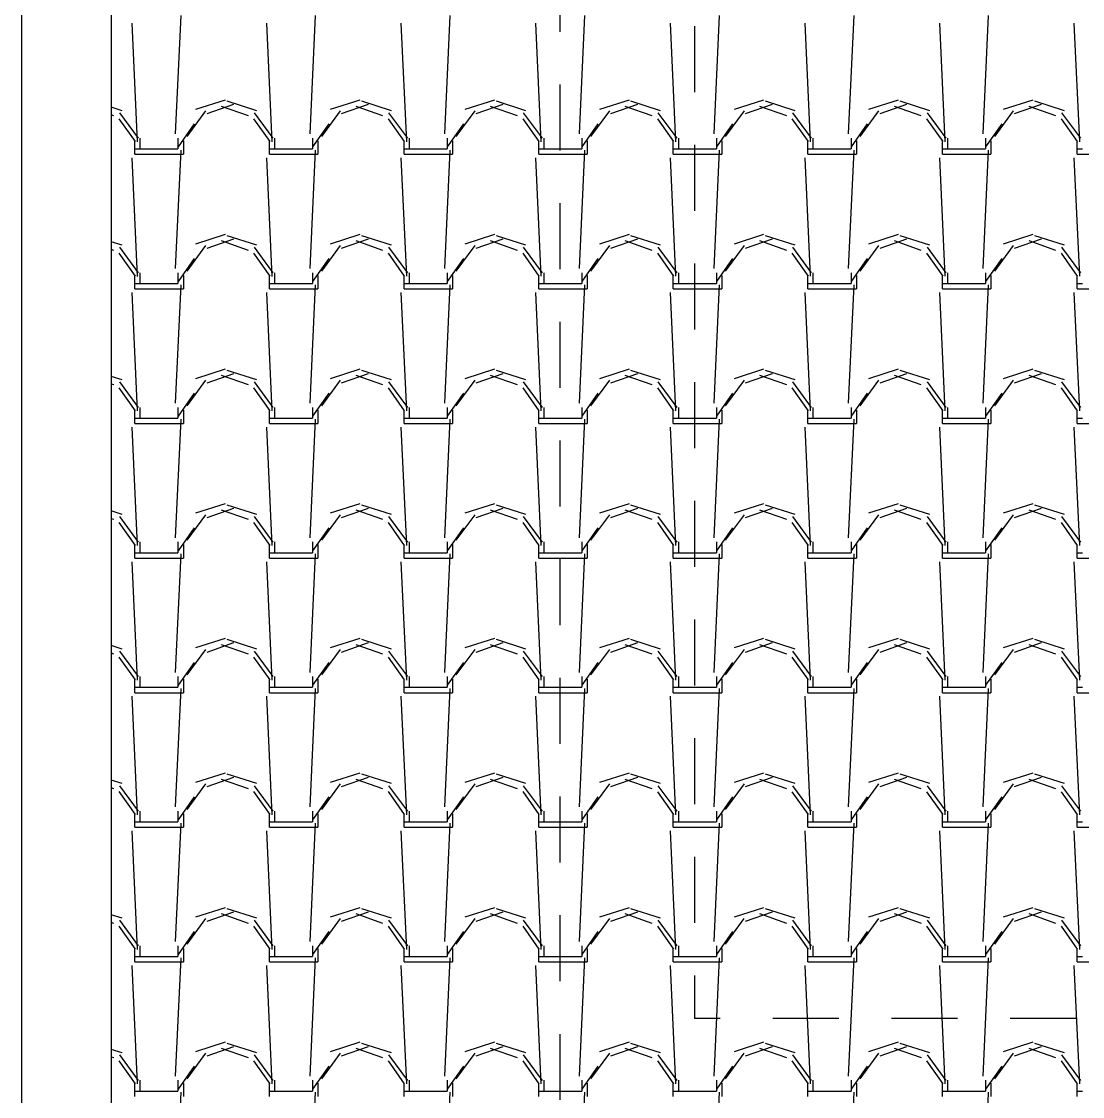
# Model space of a CAD drawing. Header units: millimetres. Extents: x 3923 to 4007, y 744 to 863.
# Drawn here: x 3930.972 to 3932.983, y 836.042 to 838.08 of the extents above; entities that cross this region are included whole.
import ezdxf

# ---------------------------------------------------------------- set-up
doc = ezdxf.new("R2010")
doc.units = ezdxf.units.MM
doc.linetypes.add('HIDDEN2', pattern=[0.1875, 0.125, -0.0625])
doc.layers.add('-HIDRO', color=8, linetype='Continuous')

msp = doc.modelspace()

# ---------------------------------------------------------------- linework, layer by layer
at = {"layer": '-HIDRO'}
for p, q in [((3930.9722, 855.7515), (3930.9722, 834.9143)), ((3931.1423, 854.5608), (3931.1423, 835.0844))]:
    msp.add_line(p, q, dxfattribs=at)
at = {"layer": '-HIDRO', "linetype": 'HIDDEN2'}
for p, q in [((3931.9928, 853.7103), (3931.9928, 835.9349)), ((3932.2479, 846.396), (3932.2479, 836.19)), ((3938.3715, 836.19), (3932.2479, 836.19))]:
    msp.add_line(p, q, dxfattribs=at)
at = {"layer": '-HIDRO', "linetype": 'Continuous'}
for p, q in [((3931.2644, 837.8665), (3931.2746, 838.091)), ((3931.5195, 837.8665), (3931.5297, 838.091)), ((3931.7747, 837.8665), (3931.7849, 838.091)), ((3932.0298, 837.8665), (3932.04, 838.091)), ((3932.285, 837.8665), (3932.2952, 838.091)), ((3932.5401, 837.8665), (3932.5503, 838.091)), ((3932.7953, 837.8665), (3932.8055, 838.091)), ((3931.1921, 837.8517), (3931.1819, 838.0762)), ((3931.4472, 837.8517), (3931.437, 838.0762)), ((3931.7024, 837.8517), (3931.6922, 838.0762)), ((3931.9575, 837.8517), (3931.9473, 838.0762)), ((3932.2127, 837.8517), (3932.2025, 838.0762)), ((3932.4678, 837.8517), (3932.4576, 838.0762)), ((3932.723, 837.8517), (3932.7128, 838.0762)), ((3932.9781, 837.8517), (3932.9679, 838.0762)), ((3931.1631, 837.9106), (3931.1423, 837.9172)), ((3931.3584, 837.9307), (3931.3023, 837.9129)), ((3931.3743, 837.9222), (3931.3233, 837.9044)), ((3931.4022, 837.9009), (3931.3512, 837.9188)), ((3931.4182, 837.9106), (3931.3621, 837.9285)), ((3931.6135, 837.9307), (3931.5574, 837.9129)), ((3931.6295, 837.9222), (3931.5784, 837.9044)), ((3931.6573, 837.9009), (3931.6063, 837.9188)), ((3931.6734, 837.9106), (3931.6172, 837.9285)), ((3931.8687, 837.9307), (3931.8126, 837.9129)), ((3931.8846, 837.9222), (3931.8336, 837.9044)), ((3931.9125, 837.9009), (3931.8615, 837.9188)), ((3931.9285, 837.9106), (3931.8724, 837.9285)), ((3932.1238, 837.9307), (3932.0677, 837.9129)), ((3932.1398, 837.9222), (3932.0887, 837.9044)), ((3932.1676, 837.9009), (3932.1166, 837.9188)), ((3932.1837, 837.9106), (3932.1275, 837.9285)), ((3932.379, 837.9307), (3932.3229, 837.9129)), ((3932.3949, 837.9222), (3932.3439, 837.9044)), ((3932.4228, 837.9009), (3932.3718, 837.9188)), ((3932.4388, 837.9106), (3932.3827, 837.9285)), ((3932.6341, 837.9307), (3932.578, 837.9129)), ((3932.6501, 837.9222), (3932.599, 837.9044)), ((3932.6779, 837.9009), (3932.6269, 837.9188)), ((3932.694, 837.9106), (3932.6378, 837.9285)), ((3932.8893, 837.9307), (3932.8332, 837.9129)), ((3932.9052, 837.9222), (3932.8542, 837.9044)), ((3932.9331, 837.9009), (3932.8821, 837.9188)), ((3932.9491, 837.9106), (3932.893, 837.9285)), ((3931.147, 837.9009), (3931.1423, 837.9026)), ((3931.1942, 837.8583), (3931.1585, 837.9067)), ((3931.3212, 837.9101), (3931.2854, 837.8617)), ((3931.4493, 837.8583), (3931.4136, 837.9067)), ((3931.5763, 837.9101), (3931.5406, 837.8617)), ((3931.7045, 837.8583), (3931.6688, 837.9067)), ((3931.8315, 837.9101), (3931.7957, 837.8617)), ((3931.9596, 837.8583), (3931.9239, 837.9067)), ((3932.0866, 837.9101), (3932.0509, 837.8617)), ((3932.2148, 837.8583), (3932.1791, 837.9067)), ((3932.3418, 837.9101), (3932.306, 837.8617)), ((3932.4699, 837.8583), (3932.4342, 837.9067)), ((3932.5969, 837.9101), (3932.5612, 837.8617)), ((3932.7251, 837.8583), (3932.6894, 837.9067)), ((3932.8521, 837.9101), (3932.8163, 837.8617)), ((3932.9802, 837.8583), (3932.9445, 837.9067)), ((3931.1882, 837.852), (3931.1576, 837.8954)), ((3931.2995, 837.8854), (3931.2689, 837.842)), ((3931.4433, 837.852), (3931.4127, 837.8954)), ((3931.5546, 837.8854), (3931.524, 837.842)), ((3931.6985, 837.852), (3931.6679, 837.8954)), ((3931.8098, 837.8854), (3931.7792, 837.842)), ((3931.9536, 837.852), (3931.923, 837.8954)), ((3932.0649, 837.8854), (3932.0343, 837.842)), ((3932.2088, 837.852), (3932.1782, 837.8954)), ((3932.3201, 837.8854), (3932.2895, 837.842)), ((3932.4639, 837.852), (3932.4333, 837.8954)), ((3932.5752, 837.8854), (3932.5446, 837.842)), ((3932.7191, 837.852), (3932.6885, 837.8954)), ((3932.8304, 837.8854), (3932.7998, 837.842)), ((3932.9742, 837.852), (3932.9436, 837.8954)), ((3931.1974, 837.8381), (3931.1974, 837.8585)), ((3931.2688, 837.8585), (3931.2688, 837.8381)), ((3931.4525, 837.8381), (3931.4525, 837.8585)), ((3931.524, 837.8585), (3931.524, 837.8381)), ((3931.7077, 837.8381), (3931.7077, 837.8585)), ((3931.7791, 837.8585), (3931.7791, 837.8381)), ((3931.9628, 837.8381), (3931.9628, 837.8585)), ((3932.0343, 837.8585), (3932.0343, 837.8381)), ((3932.218, 837.8381), (3932.218, 837.8585)), ((3932.2894, 837.8585), (3932.2894, 837.8381)), ((3932.4731, 837.8381), (3932.4731, 837.8585)), ((3932.5446, 837.8585), (3932.5446, 837.8381)), ((3932.7283, 837.8381), (3932.7283, 837.8585)), ((3932.7997, 837.8585), (3932.7997, 837.8381)), ((3931.1872, 837.8279), (3931.1872, 837.8534)), ((3931.1872, 837.8381), (3931.1974, 837.8381)), ((3931.1974, 837.8381), (3931.2688, 837.8381)), ((3931.2644, 837.6113), (3931.2746, 837.8359)), ((3931.279, 837.8534), (3931.279, 837.8279)), ((3931.4423, 837.8279), (3931.4423, 837.8534)), ((3931.4423, 837.8381), (3931.4525, 837.8381)), ((3931.4525, 837.8381), (3931.524, 837.8381)), ((3931.5195, 837.6113), (3931.5297, 837.8359)), ((3931.5342, 837.8534), (3931.5342, 837.8279)), ((3931.6975, 837.8279), (3931.6975, 837.8534)), ((3931.6975, 837.8381), (3931.7077, 837.8381)), ((3931.7077, 837.8381), (3931.7791, 837.8381)), ((3931.7747, 837.6113), (3931.7849, 837.8359)), ((3931.7893, 837.8534), (3931.7893, 837.8279)), ((3931.9526, 837.8279), (3931.9526, 837.8534)), ((3931.9526, 837.8381), (3931.9628, 837.8381)), ((3931.9628, 837.8381), (3932.0343, 837.8381)), ((3932.0298, 837.6113), (3932.04, 837.8359)), ((3932.0445, 837.8534), (3932.0445, 837.8279)), ((3932.2078, 837.8279), (3932.2078, 837.8534)), ((3932.2078, 837.8381), (3932.218, 837.8381)), ((3932.218, 837.8381), (3932.2894, 837.8381)), ((3932.285, 837.6113), (3932.2952, 837.8359)), ((3932.2996, 837.8534), (3932.2996, 837.8279)), ((3932.4629, 837.8279), (3932.4629, 837.8534)), ((3932.4629, 837.8381), (3932.4731, 837.8381)), ((3932.4731, 837.8381), (3932.5446, 837.8381)), ((3932.5401, 837.6113), (3932.5503, 837.8359)), ((3932.5548, 837.8534), (3932.5548, 837.8279)), ((3932.7181, 837.8279), (3932.7181, 837.8534)), ((3932.7181, 837.8381), (3932.7283, 837.8381)), ((3932.7283, 837.8381), (3932.7997, 837.8381)), ((3932.7953, 837.6113), (3932.8055, 837.8359)), ((3932.8099, 837.8534), (3932.8099, 837.8279)), ((3932.9732, 837.8279), (3932.9732, 837.8534)), ((3932.9732, 837.8381), (3932.9834, 837.8381)), ((3931.1921, 837.5965), (3931.1819, 837.8211)), ((3931.1872, 837.8279), (3931.1974, 837.8279)), ((3931.1974, 837.8279), (3931.279, 837.8279)), ((3931.4472, 837.5965), (3931.437, 837.8211)), ((3931.4423, 837.8279), (3931.4525, 837.8279)), ((3931.4525, 837.8279), (3931.5342, 837.8279)), ((3931.7024, 837.5966), (3931.6922, 837.8211)), ((3931.6975, 837.8279), (3931.7077, 837.8279)), ((3931.7077, 837.8279), (3931.7893, 837.8279)), ((3931.9575, 837.5966), (3931.9473, 837.8211)), ((3931.9526, 837.8279), (3931.9628, 837.8279)), ((3931.9628, 837.8279), (3932.0445, 837.8279)), ((3932.2127, 837.5966), (3932.2025, 837.8211)), ((3932.2078, 837.8279), (3932.218, 837.8279)), ((3932.218, 837.8279), (3932.2996, 837.8279)), ((3932.4678, 837.5966), (3932.4576, 837.8211)), ((3932.4629, 837.8279), (3932.4731, 837.8279)), ((3932.4731, 837.8279), (3932.5548, 837.8279)), ((3932.723, 837.5966), (3932.7128, 837.8211)), ((3932.7181, 837.8279), (3932.7283, 837.8279)), ((3932.7283, 837.8279), (3932.8099, 837.8279)), ((3932.9781, 837.5966), (3932.9679, 837.8211)), ((3932.9732, 837.8279), (3932.9834, 837.8279)), ((3932.9834, 837.8279), (3933.0651, 837.8279)), ((3931.3584, 837.6756), (3931.3023, 837.6577)), ((3931.4182, 837.6555), (3931.3621, 837.6733)), ((3931.6135, 837.6756), (3931.5574, 837.6577)), ((3931.6734, 837.6555), (3931.6172, 837.6733)), ((3931.8687, 837.6756), (3931.8126, 837.6577)), ((3931.9285, 837.6555), (3931.8724, 837.6733)), ((3932.1238, 837.6756), (3932.0677, 837.6577)), ((3932.1837, 837.6555), (3932.1275, 837.6733)), ((3932.379, 837.6756), (3932.3229, 837.6577)), ((3932.4388, 837.6555), (3932.3827, 837.6733)), ((3932.6341, 837.6756), (3932.578, 837.6577)), ((3932.694, 837.6555), (3932.6378, 837.6733)), ((3932.8893, 837.6756), (3932.8332, 837.6577)), ((3932.9491, 837.6555), (3932.893, 837.6733)), ((3931.1631, 837.6555), (3931.1423, 837.6621)), ((3931.1942, 837.6031), (3931.1585, 837.6516)), ((3931.3212, 837.655), (3931.2854, 837.6065)), ((3931.3743, 837.6671), (3931.3233, 837.6492)), ((3931.4022, 837.6458), (3931.3512, 837.6636)), ((3931.4493, 837.6031), (3931.4136, 837.6516)), ((3931.5763, 837.655), (3931.5406, 837.6065)), ((3931.6295, 837.6671), (3931.5784, 837.6492)), ((3931.6573, 837.6458), (3931.6063, 837.6636)), ((3931.7045, 837.6031), (3931.6688, 837.6516)), ((3931.8315, 837.655), (3931.7957, 837.6065)), ((3931.8846, 837.6671), (3931.8336, 837.6492)), ((3931.9125, 837.6458), (3931.8615, 837.6636)), ((3931.9596, 837.6031), (3931.9239, 837.6516)), ((3932.0866, 837.655), (3932.0509, 837.6065)), ((3932.1398, 837.6671), (3932.0887, 837.6492)), ((3932.1676, 837.6458), (3932.1166, 837.6636)), ((3932.2148, 837.6031), (3932.1791, 837.6516)), ((3932.3418, 837.655), (3932.306, 837.6065)), ((3932.3949, 837.6671), (3932.3439, 837.6492)), ((3932.4228, 837.6458), (3932.3718, 837.6636)), ((3932.4699, 837.6031), (3932.4342, 837.6516)), ((3932.5969, 837.655), (3932.5612, 837.6065)), ((3932.6501, 837.6671), (3932.599, 837.6492)), ((3932.6779, 837.6458), (3932.6269, 837.6636)), ((3932.7251, 837.6031), (3932.6894, 837.6516)), ((3932.8521, 837.655), (3932.8163, 837.6065)), ((3932.9052, 837.6671), (3932.8542, 837.6492)), ((3932.9331, 837.6458), (3932.8821, 837.6636)), ((3932.9802, 837.6031), (3932.9445, 837.6516)), ((3931.147, 837.6458), (3931.1423, 837.6475)), ((3931.1882, 837.5969), (3931.1576, 837.6403)), ((3931.4433, 837.5969), (3931.4127, 837.6402)), ((3931.6985, 837.5969), (3931.6679, 837.6402)), ((3931.9536, 837.5969), (3931.923, 837.6402)), ((3932.2088, 837.5969), (3932.1782, 837.6402)), ((3932.4639, 837.5969), (3932.4333, 837.6402)), ((3932.7191, 837.5969), (3932.6885, 837.6402)), ((3932.9742, 837.5969), (3932.9436, 837.6402)), ((3931.2995, 837.6302), (3931.2689, 837.5868)), ((3931.5546, 837.6302), (3931.524, 837.5868)), ((3931.8098, 837.6302), (3931.7792, 837.5868)), ((3932.0649, 837.6302), (3932.0343, 837.5868)), ((3932.3201, 837.6302), (3932.2895, 837.5868)), ((3932.5752, 837.6302), (3932.5446, 837.5868)), ((3932.8304, 837.6302), (3932.7998, 837.5868)), ((3931.1872, 837.5727), (3931.1872, 837.5983)), ((3931.1974, 837.5829), (3931.1974, 837.6034)), ((3931.2688, 837.6034), (3931.2688, 837.5829)), ((3931.279, 837.5983), (3931.279, 837.5727)), ((3931.4423, 837.5727), (3931.4423, 837.5983)), ((3931.4525, 837.5829), (3931.4525, 837.6034)), ((3931.524, 837.6034), (3931.524, 837.5829)), ((3931.5342, 837.5983), (3931.5342, 837.5727)), ((3931.6975, 837.5727), (3931.6975, 837.5983)), ((3931.7077, 837.5829), (3931.7077, 837.6034)), ((3931.7791, 837.6034), (3931.7791, 837.5829)), ((3931.7893, 837.5983), (3931.7893, 837.5727)), ((3931.9526, 837.5727), (3931.9526, 837.5983)), ((3931.9628, 837.5829), (3931.9628, 837.6034)), ((3932.0343, 837.6034), (3932.0343, 837.5829)), ((3932.0445, 837.5983), (3932.0445, 837.5727)), ((3932.2078, 837.5727), (3932.2078, 837.5983)), ((3932.218, 837.5829), (3932.218, 837.6034)), ((3932.2894, 837.6034), (3932.2894, 837.5829)), ((3932.2996, 837.5983), (3932.2996, 837.5727)), ((3932.4629, 837.5727), (3932.4629, 837.5983)), ((3932.4731, 837.5829), (3932.4731, 837.6034)), ((3932.5446, 837.6034), (3932.5446, 837.5829)), ((3932.5548, 837.5983), (3932.5548, 837.5727)), ((3932.7181, 837.5727), (3932.7181, 837.5983)), ((3932.7283, 837.5829), (3932.7283, 837.6034)), ((3932.7997, 837.6034), (3932.7997, 837.5829)), ((3932.8099, 837.5983), (3932.8099, 837.5727)), ((3932.9732, 837.5727), (3932.9732, 837.5983)), ((3931.1872, 837.5829), (3931.1974, 837.5829)), ((3931.1872, 837.5727), (3931.1974, 837.5727)), ((3931.1974, 837.5829), (3931.2688, 837.5829)), ((3931.1974, 837.5727), (3931.279, 837.5727)), ((3931.2644, 837.3562), (3931.2746, 837.5807)), ((3931.4423, 837.5829), (3931.4525, 837.5829)), ((3931.4423, 837.5727), (3931.4525, 837.5727)), ((3931.4525, 837.5829), (3931.524, 837.5829)), ((3931.4525, 837.5727), (3931.5342, 837.5727)), ((3931.5195, 837.3562), (3931.5297, 837.5807)), ((3931.6975, 837.5829), (3931.7077, 837.5829)), ((3931.6975, 837.5727), (3931.7077, 837.5727)), ((3931.7077, 837.5829), (3931.7791, 837.5829)), ((3931.7077, 837.5727), (3931.7893, 837.5727)), ((3931.7747, 837.3562), (3931.7849, 837.5807)), ((3931.9526, 837.5829), (3931.9628, 837.5829)), ((3931.9526, 837.5727), (3931.9628, 837.5727)), ((3931.9628, 837.5829), (3932.0343, 837.5829)), ((3931.9628, 837.5727), (3932.0445, 837.5727)), ((3932.0298, 837.3562), (3932.04, 837.5807)), ((3932.2078, 837.5829), (3932.218, 837.5829)), ((3932.2078, 837.5727), (3932.218, 837.5727)), ((3932.218, 837.5829), (3932.2894, 837.5829)), ((3932.218, 837.5727), (3932.2996, 837.5727)), ((3932.285, 837.3562), (3932.2952, 837.5807)), ((3932.4629, 837.5829), (3932.4731, 837.5829)), ((3932.4629, 837.5727), (3932.4731, 837.5727)), ((3932.4731, 837.5829), (3932.5446, 837.5829)), ((3932.4731, 837.5727), (3932.5548, 837.5727)), ((3932.5401, 837.3562), (3932.5503, 837.5807)), ((3932.7181, 837.5829), (3932.7283, 837.5829)), ((3932.7181, 837.5727), (3932.7283, 837.5727)), ((3932.7283, 837.5829), (3932.7997, 837.5829)), ((3932.7283, 837.5727), (3932.8099, 837.5727)), ((3932.7953, 837.3562), (3932.8055, 837.5807)), ((3932.9732, 837.5829), (3932.9834, 837.5829)), ((3932.9732, 837.5727), (3932.9834, 837.5727)), ((3932.9834, 837.5727), (3933.0651, 837.5727)), ((3931.1921, 837.3414), (3931.1819, 837.5659)), ((3931.4472, 837.3414), (3931.437, 837.5659)), ((3931.7024, 837.3414), (3931.6922, 837.5659)), ((3931.9575, 837.3414), (3931.9473, 837.5659)), ((3932.2127, 837.3414), (3932.2025, 837.5659)), ((3932.4678, 837.3414), (3932.4576, 837.5659)), ((3932.723, 837.3414), (3932.7128, 837.5659)), ((3932.9781, 837.3414), (3932.9679, 837.5659)), ((3931.1631, 837.4003), (3931.1423, 837.4069)), ((3931.3584, 837.4204), (3931.3023, 837.4026)), ((3931.3743, 837.4119), (3931.3233, 837.3941)), ((3931.4022, 837.3906), (3931.3512, 837.4085)), ((3931.4182, 837.4003), (3931.3621, 837.4182)), ((3931.6135, 837.4204), (3931.5574, 837.4026)), ((3931.6295, 837.4119), (3931.5784, 837.3941)), ((3931.6573, 837.3906), (3931.6063, 837.4085)), ((3931.6734, 837.4003), (3931.6172, 837.4182)), ((3931.8687, 837.4204), (3931.8126, 837.4026)), ((3931.8846, 837.4119), (3931.8336, 837.3941)), ((3931.9125, 837.3906), (3931.8615, 837.4085)), ((3931.9285, 837.4003), (3931.8724, 837.4182)), ((3932.1238, 837.4204), (3932.0677, 837.4026)), ((3932.1398, 837.4119), (3932.0887, 837.3941)), ((3932.1676, 837.3906), (3932.1166, 837.4085)), ((3932.1837, 837.4003), (3932.1275, 837.4182)), ((3932.379, 837.4204), (3932.3229, 837.4026)), ((3932.3949, 837.4119), (3932.3439, 837.3941)), ((3932.4228, 837.3906), (3932.3718, 837.4085)), ((3932.4388, 837.4003), (3932.3827, 837.4182)), ((3932.6341, 837.4204), (3932.578, 837.4026)), ((3932.6501, 837.4119), (3932.599, 837.3941)), ((3932.6779, 837.3906), (3932.6269, 837.4085)), ((3932.694, 837.4003), (3932.6378, 837.4182)), ((3932.8893, 837.4204), (3932.8332, 837.4026)), ((3932.9052, 837.4119), (3932.8542, 837.3941)), ((3932.9331, 837.3906), (3932.8821, 837.4085)), ((3932.9491, 837.4003), (3932.893, 837.4182)), ((3931.147, 837.3906), (3931.1423, 837.3923)), ((3931.1942, 837.348), (3931.1585, 837.3964)), ((3931.3212, 837.3998), (3931.2854, 837.3514)), ((3931.4493, 837.348), (3931.4136, 837.3964)), ((3931.5763, 837.3998), (3931.5406, 837.3514)), ((3931.7045, 837.348), (3931.6688, 837.3964)), ((3931.8315, 837.3998), (3931.7957, 837.3514)), ((3931.9596, 837.348), (3931.9239, 837.3964)), ((3932.0866, 837.3998), (3932.0509, 837.3514)), ((3932.2148, 837.348), (3932.1791, 837.3964)), ((3932.3418, 837.3998), (3932.306, 837.3514)), ((3932.4699, 837.348), (3932.4342, 837.3964)), ((3932.5969, 837.3998), (3932.5612, 837.3514)), ((3932.7251, 837.348), (3932.6894, 837.3964)), ((3932.8521, 837.3998), (3932.8163, 837.3514)), ((3932.9802, 837.348), (3932.9445, 837.3964)), ((3931.1882, 837.3417), (3931.1576, 837.3851)), ((3931.2995, 837.3751), (3931.2689, 837.3317)), ((3931.4433, 837.3417), (3931.4127, 837.3851)), ((3931.5546, 837.3751), (3931.524, 837.3317)), ((3931.6985, 837.3417), (3931.6679, 837.3851)), ((3931.8098, 837.3751), (3931.7792, 837.3317)), ((3931.9536, 837.3417), (3931.923, 837.3851)), ((3932.0649, 837.3751), (3932.0343, 837.3317)), ((3932.2088, 837.3417), (3932.1782, 837.3851)), ((3932.3201, 837.3751), (3932.2895, 837.3317)), ((3932.4639, 837.3417), (3932.4333, 837.3851)), ((3932.5752, 837.3751), (3932.5446, 837.3317)), ((3932.7191, 837.3417), (3932.6885, 837.3851)), ((3932.8304, 837.3751), (3932.7998, 837.3317)), ((3932.9742, 837.3417), (3932.9436, 837.3851)), ((3931.1974, 837.3278), (3931.1974, 837.3482)), ((3931.2688, 837.3482), (3931.2688, 837.3278)), ((3931.4525, 837.3278), (3931.4525, 837.3482)), ((3931.524, 837.3482), (3931.524, 837.3278)), ((3931.7077, 837.3278), (3931.7077, 837.3482)), ((3931.7791, 837.3482), (3931.7791, 837.3278)), ((3931.9628, 837.3278), (3931.9628, 837.3482)), ((3932.0343, 837.3482), (3932.0343, 837.3278)), ((3932.218, 837.3278), (3932.218, 837.3482)), ((3932.2894, 837.3482), (3932.2894, 837.3278)), ((3932.4731, 837.3278), (3932.4731, 837.3482)), ((3932.5446, 837.3482), (3932.5446, 837.3278)), ((3932.7283, 837.3278), (3932.7283, 837.3482)), ((3932.7997, 837.3482), (3932.7997, 837.3278)), ((3931.1872, 837.3176), (3931.1872, 837.3431)), ((3931.1872, 837.3278), (3931.1974, 837.3278)), ((3931.1974, 837.3278), (3931.2688, 837.3278)), ((3931.2644, 837.101), (3931.2746, 837.3256)), ((3931.279, 837.3431), (3931.279, 837.3176)), ((3931.4423, 837.3176), (3931.4423, 837.3431)), ((3931.4423, 837.3278), (3931.4525, 837.3278)), ((3931.4525, 837.3278), (3931.524, 837.3278)), ((3931.5195, 837.101), (3931.5297, 837.3256)), ((3931.5342, 837.3431), (3931.5342, 837.3176)), ((3931.6975, 837.3176), (3931.6975, 837.3431)), ((3931.6975, 837.3278), (3931.7077, 837.3278)), ((3931.7077, 837.3278), (3931.7791, 837.3278)), ((3931.7747, 837.101), (3931.7849, 837.3256)), ((3931.7893, 837.3431), (3931.7893, 837.3176)), ((3931.9526, 837.3176), (3931.9526, 837.3431)), ((3931.9526, 837.3278), (3931.9628, 837.3278)), ((3931.9628, 837.3278), (3932.0343, 837.3278)), ((3932.0298, 837.101), (3932.04, 837.3256)), ((3932.0445, 837.3431), (3932.0445, 837.3176)), ((3932.2078, 837.3176), (3932.2078, 837.3431)), ((3932.2078, 837.3278), (3932.218, 837.3278)), ((3932.218, 837.3278), (3932.2894, 837.3278)), ((3932.285, 837.101), (3932.2952, 837.3256)), ((3932.2996, 837.3431), (3932.2996, 837.3176)), ((3932.4629, 837.3176), (3932.4629, 837.3431)), ((3932.4629, 837.3278), (3932.4731, 837.3278)), ((3932.4731, 837.3278), (3932.5446, 837.3278)), ((3932.5401, 837.101), (3932.5503, 837.3256)), ((3932.5548, 837.3431), (3932.5548, 837.3176)), ((3932.7181, 837.3176), (3932.7181, 837.3431)), ((3932.7181, 837.3278), (3932.7283, 837.3278)), ((3932.7283, 837.3278), (3932.7997, 837.3278)), ((3932.7953, 837.101), (3932.8055, 837.3256)), ((3932.8099, 837.3431), (3932.8099, 837.3176)), ((3932.9732, 837.3176), (3932.9732, 837.3431)), ((3932.9732, 837.3278), (3932.9834, 837.3278)), ((3931.1921, 837.0862), (3931.1819, 837.3108)), ((3931.1872, 837.3176), (3931.1974, 837.3176)), ((3931.1974, 837.3176), (3931.279, 837.3176)), ((3931.4472, 837.0862), (3931.437, 837.3108)), ((3931.4423, 837.3176), (3931.4525, 837.3176)), ((3931.4525, 837.3176), (3931.5342, 837.3176)), ((3931.7024, 837.0863), (3931.6922, 837.3108)), ((3931.6975, 837.3176), (3931.7077, 837.3176)), ((3931.7077, 837.3176), (3931.7893, 837.3176)), ((3931.9575, 837.0863), (3931.9473, 837.3108)), ((3931.9526, 837.3176), (3931.9628, 837.3176)), ((3931.9628, 837.3176), (3932.0445, 837.3176)), ((3932.2127, 837.0863), (3932.2025, 837.3108)), ((3932.2078, 837.3176), (3932.218, 837.3176)), ((3932.218, 837.3176), (3932.2996, 837.3176)), ((3932.4678, 837.0863), (3932.4576, 837.3108)), ((3932.4629, 837.3176), (3932.4731, 837.3176)), ((3932.4731, 837.3176), (3932.5548, 837.3176)), ((3932.723, 837.0863), (3932.7128, 837.3108)), ((3932.7181, 837.3176), (3932.7283, 837.3176)), ((3932.7283, 837.3176), (3932.8099, 837.3176)), ((3932.9781, 837.0863), (3932.9679, 837.3108)), ((3932.9732, 837.3176), (3932.9834, 837.3176)), ((3932.9834, 837.3176), (3933.0651, 837.3176)), ((3931.3584, 837.1653), (3931.3023, 837.1474)), ((3931.4182, 837.1452), (3931.3621, 837.163)), ((3931.6135, 837.1653), (3931.5574, 837.1474)), ((3931.6734, 837.1452), (3931.6172, 837.163)), ((3931.8687, 837.1653), (3931.8126, 837.1474)), ((3931.9285, 837.1452), (3931.8724, 837.163)), ((3932.1238, 837.1653), (3932.0677, 837.1474)), ((3932.1837, 837.1452), (3932.1275, 837.163)), ((3932.379, 837.1653), (3932.3229, 837.1474)), ((3932.4388, 837.1452), (3932.3827, 837.163)), ((3932.6341, 837.1653), (3932.578, 837.1474)), ((3932.694, 837.1452), (3932.6378, 837.163)), ((3932.8893, 837.1653), (3932.8332, 837.1474)), ((3932.9491, 837.1452), (3932.893, 837.163)), ((3931.1631, 837.1452), (3931.1423, 837.1518)), ((3931.3212, 837.1447), (3931.2854, 837.0962)), ((3931.3743, 837.1568), (3931.3233, 837.1389)), ((3931.4022, 837.1355), (3931.3512, 837.1533)), ((3931.5763, 837.1447), (3931.5406, 837.0962)), ((3931.6295, 837.1568), (3931.5784, 837.1389)), ((3931.6573, 837.1355), (3931.6063, 837.1533)), ((3931.8315, 837.1447), (3931.7957, 837.0962)), ((3931.8846, 837.1568), (3931.8336, 837.1389)), ((3931.9125, 837.1355), (3931.8615, 837.1533)), ((3932.0866, 837.1447), (3932.0509, 837.0962)), ((3932.1398, 837.1568), (3932.0887, 837.1389)), ((3932.1676, 837.1355), (3932.1166, 837.1533)), ((3932.3418, 837.1447), (3932.306, 837.0962)), ((3932.3949, 837.1568), (3932.3439, 837.1389)), ((3932.4228, 837.1355), (3932.3718, 837.1533)), ((3932.5969, 837.1447), (3932.5612, 837.0962)), ((3932.6501, 837.1568), (3932.599, 837.1389)), ((3932.6779, 837.1355), (3932.6269, 837.1533)), ((3932.852, 837.1447), (3932.8163, 837.0962)), ((3932.9052, 837.1568), (3932.8542, 837.1389)), ((3932.9331, 837.1355), (3932.8821, 837.1533)), ((3931.147, 837.1355), (3931.1423, 837.1372)), ((3931.1882, 837.0866), (3931.1576, 837.13)), ((3931.1942, 837.0928), (3931.1585, 837.1413)), ((3931.4433, 837.0866), (3931.4127, 837.13)), ((3931.4493, 837.0928), (3931.4136, 837.1413)), ((3931.6985, 837.0866), (3931.6679, 837.13)), ((3931.7045, 837.0928), (3931.6688, 837.1413)), ((3931.9536, 837.0866), (3931.923, 837.1299)), ((3931.9596, 837.0928), (3931.9239, 837.1413)), ((3932.2088, 837.0866), (3932.1782, 837.1299)), ((3932.2148, 837.0928), (3932.1791, 837.1413)), ((3932.4639, 837.0866), (3932.4333, 837.1299)), ((3932.4699, 837.0928), (3932.4342, 837.1413)), ((3932.7191, 837.0866), (3932.6885, 837.1299)), ((3932.7251, 837.0928), (3932.6894, 837.1413)), ((3932.9742, 837.0866), (3932.9436, 837.1299)), ((3932.9802, 837.0928), (3932.9445, 837.1413)), ((3931.2995, 837.1199), (3931.2689, 837.0765)), ((3931.5546, 837.1199), (3931.524, 837.0765)), ((3931.8098, 837.1199), (3931.7792, 837.0765)), ((3932.0649, 837.1199), (3932.0343, 837.0765)), ((3932.3201, 837.1199), (3932.2895, 837.0765)), ((3932.5752, 837.1199), (3932.5446, 837.0765)), ((3932.8304, 837.1199), (3932.7998, 837.0765)), ((3931.1872, 837.0624), (3931.1872, 837.088)), ((3931.1974, 837.0726), (3931.1974, 837.0931)), ((3931.2688, 837.0931), (3931.2688, 837.0726)), ((3931.279, 837.088), (3931.279, 837.0624)), ((3931.4423, 837.0624), (3931.4423, 837.088)), ((3931.4525, 837.0726), (3931.4525, 837.0931)), ((3931.524, 837.0931), (3931.524, 837.0726)), ((3931.5342, 837.088), (3931.5342, 837.0624)), ((3931.6975, 837.0624), (3931.6975, 837.088)), ((3931.7077, 837.0726), (3931.7077, 837.0931)), ((3931.7791, 837.0931), (3931.7791, 837.0726)), ((3931.7893, 837.088), (3931.7893, 837.0624)), ((3931.9526, 837.0624), (3931.9526, 837.088)), ((3931.9628, 837.0726), (3931.9628, 837.0931)), ((3932.0343, 837.0931), (3932.0343, 837.0726)), ((3932.0445, 837.088), (3932.0445, 837.0624)), ((3932.2078, 837.0624), (3932.2078, 837.088)), ((3932.218, 837.0726), (3932.218, 837.0931)), ((3932.2894, 837.0931), (3932.2894, 837.0726)), ((3932.2996, 837.088), (3932.2996, 837.0624)), ((3932.4629, 837.0624), (3932.4629, 837.088)), ((3932.4731, 837.0726), (3932.4731, 837.0931)), ((3932.5446, 837.0931), (3932.5446, 837.0726)), ((3932.5548, 837.088), (3932.5548, 837.0624)), ((3932.7181, 837.0624), (3932.7181, 837.088)), ((3932.7283, 837.0726), (3932.7283, 837.0931)), ((3932.7997, 837.0931), (3932.7997, 837.0726)), ((3932.8099, 837.088), (3932.8099, 837.0624)), ((3932.9732, 837.0624), (3932.9732, 837.088)), ((3931.1872, 837.0726), (3931.1974, 837.0726)), ((3931.1872, 837.0624), (3931.1974, 837.0624)), ((3931.1974, 837.0726), (3931.2688, 837.0726)), ((3931.1974, 837.0624), (3931.279, 837.0624)), ((3931.2644, 836.8459), (3931.2746, 837.0704)), ((3931.4423, 837.0726), (3931.4525, 837.0726)), ((3931.4423, 837.0624), (3931.4525, 837.0624)), ((3931.4525, 837.0726), (3931.524, 837.0726)), ((3931.4525, 837.0624), (3931.5342, 837.0624)), ((3931.5195, 836.8459), (3931.5297, 837.0704)), ((3931.6975, 837.0726), (3931.7077, 837.0726)), ((3931.6975, 837.0624), (3931.7077, 837.0624)), ((3931.7077, 837.0726), (3931.7791, 837.0726)), ((3931.7077, 837.0624), (3931.7893, 837.0624)), ((3931.7747, 836.8459), (3931.7849, 837.0704)), ((3931.9526, 837.0726), (3931.9628, 837.0726)), ((3931.9526, 837.0624), (3931.9628, 837.0624)), ((3931.9628, 837.0726), (3932.0343, 837.0726)), ((3931.9628, 837.0624), (3932.0445, 837.0624)), ((3932.0298, 836.8459), (3932.04, 837.0704)), ((3932.2078, 837.0726), (3932.218, 837.0726)), ((3932.2078, 837.0624), (3932.218, 837.0624)), ((3932.218, 837.0726), (3932.2894, 837.0726)), ((3932.218, 837.0624), (3932.2996, 837.0624)), ((3932.285, 836.8459), (3932.2952, 837.0704)), ((3932.4629, 837.0726), (3932.4731, 837.0726)), ((3932.4629, 837.0624), (3932.4731, 837.0624)), ((3932.4731, 837.0726), (3932.5446, 837.0726)), ((3932.4731, 837.0624), (3932.5548, 837.0624)), ((3932.5401, 836.8459), (3932.5503, 837.0704)), ((3932.7181, 837.0726), (3932.7283, 837.0726)), ((3932.7181, 837.0624), (3932.7283, 837.0624)), ((3932.7283, 837.0726), (3932.7997, 837.0726)), ((3932.7283, 837.0624), (3932.8099, 837.0624)), ((3932.7953, 836.8459), (3932.8055, 837.0704)), ((3932.9732, 837.0726), (3932.9834, 837.0726)), ((3932.9732, 837.0624), (3932.9834, 837.0624)), ((3932.9834, 837.0624), (3933.0651, 837.0624)), ((3931.1921, 836.8311), (3931.1819, 837.0556)), ((3931.4472, 836.8311), (3931.437, 837.0556)), ((3931.7024, 836.8311), (3931.6922, 837.0556)), ((3931.9575, 836.8311), (3931.9473, 837.0556)), ((3932.2127, 836.8311), (3932.2025, 837.0556)), ((3932.4678, 836.8311), (3932.4576, 837.0556)), ((3932.723, 836.8311), (3932.7128, 837.0556)), ((3932.9781, 836.8311), (3932.9679, 837.0556)), ((3931.3584, 836.9101), (3931.3023, 836.8923)), ((3931.3743, 836.9016), (3931.3233, 836.8837)), ((3931.4022, 836.8803), (3931.3512, 836.8982)), ((3931.4182, 836.89), (3931.3621, 836.9079)), ((3931.6135, 836.9101), (3931.5574, 836.8923)), ((3931.6295, 836.9016), (3931.5784, 836.8837)), ((3931.6573, 836.8803), (3931.6063, 836.8982)), ((3931.6734, 836.89), (3931.6172, 836.9079)), ((3931.8687, 836.9101), (3931.8126, 836.8923)), ((3931.8846, 836.9016), (3931.8336, 836.8837)), ((3931.9125, 836.8803), (3931.8615, 836.8982)), ((3931.9285, 836.89), (3931.8724, 836.9079)), ((3932.1238, 836.9101), (3932.0677, 836.8923)), ((3932.1398, 836.9016), (3932.0887, 836.8837)), ((3932.1676, 836.8803), (3932.1166, 836.8982)), ((3932.1837, 836.89), (3932.1275, 836.9079)), ((3932.379, 836.9101), (3932.3229, 836.8923)), ((3932.3949, 836.9016), (3932.3439, 836.8837)), ((3932.4228, 836.8803), (3932.3718, 836.8982)), ((3932.4388, 836.89), (3932.3827, 836.9079)), ((3932.6341, 836.9101), (3932.578, 836.8923)), ((3932.6501, 836.9016), (3932.599, 836.8837)), ((3932.6779, 836.8803), (3932.6269, 836.8982)), ((3932.694, 836.89), (3932.6378, 836.9079)), ((3932.8893, 836.9101), (3932.8332, 836.8923)), ((3932.9052, 836.9016), (3932.8542, 836.8837)), ((3932.9331, 836.8803), (3932.8821, 836.8982)), ((3932.9491, 836.89), (3932.893, 836.9079)), ((3931.1631, 836.89), (3931.1423, 836.8966)), ((3931.1471, 836.8803), (3931.1423, 836.882)), ((3931.1942, 836.8377), (3931.1585, 836.8861)), ((3931.3212, 836.8895), (3931.2854, 836.8411)), ((3931.4493, 836.8377), (3931.4136, 836.8861)), ((3931.5763, 836.8895), (3931.5406, 836.8411)), ((3931.7045, 836.8377), (3931.6688, 836.8861)), ((3931.8315, 836.8895), (3931.7957, 836.8411)), ((3931.9596, 836.8377), (3931.9239, 836.8861)), ((3932.0866, 836.8895), (3932.0509, 836.8411)), ((3932.2148, 836.8377), (3932.1791, 836.8861)), ((3932.3418, 836.8895), (3932.306, 836.8411)), ((3932.4699, 836.8377), (3932.4342, 836.8861)), ((3932.5969, 836.8895), (3932.5612, 836.8411)), ((3932.7251, 836.8377), (3932.6894, 836.8861)), ((3932.852, 836.8895), (3932.8163, 836.8411)), ((3932.9802, 836.8377), (3932.9445, 836.8861)), ((3931.1882, 836.8314), (3931.1576, 836.8748)), ((3931.2995, 836.8648), (3931.2689, 836.8214)), ((3931.4433, 836.8314), (3931.4127, 836.8748)), ((3931.5546, 836.8648), (3931.524, 836.8214)), ((3931.6985, 836.8314), (3931.6679, 836.8748)), ((3931.8098, 836.8648), (3931.7792, 836.8214)), ((3931.9536, 836.8314), (3931.923, 836.8748)), ((3932.0649, 836.8648), (3932.0343, 836.8214)), ((3932.2088, 836.8314), (3932.1782, 836.8748)), ((3932.3201, 836.8648), (3932.2895, 836.8214)), ((3932.4639, 836.8314), (3932.4333, 836.8748)), ((3932.5752, 836.8648), (3932.5446, 836.8214)), ((3932.7191, 836.8314), (3932.6885, 836.8748)), ((3932.8304, 836.8648), (3932.7998, 836.8214)), ((3932.9742, 836.8314), (3932.9436, 836.8748)), ((3931.1974, 836.8175), (3931.1974, 836.8379)), ((3931.2688, 836.8379), (3931.2688, 836.8175)), ((3931.4525, 836.8175), (3931.4525, 836.8379)), ((3931.524, 836.8379), (3931.524, 836.8175)), ((3931.7077, 836.8175), (3931.7077, 836.8379)), ((3931.7791, 836.8379), (3931.7791, 836.8175)), ((3931.9628, 836.8175), (3931.9628, 836.8379)), ((3932.0343, 836.8379), (3932.0343, 836.8175)), ((3932.218, 836.8175), (3932.218, 836.8379)), ((3932.2894, 836.8379), (3932.2894, 836.8175)), ((3932.4731, 836.8175), (3932.4731, 836.8379)), ((3932.5446, 836.8379), (3932.5446, 836.8175)), ((3932.7283, 836.8175), (3932.7283, 836.8379)), ((3932.7997, 836.8379), (3932.7997, 836.8175)), ((3931.1872, 836.8073), (3931.1872, 836.8328)), ((3931.1872, 836.8175), (3931.1974, 836.8175)), ((3931.1974, 836.8175), (3931.2688, 836.8175)), ((3931.279, 836.8328), (3931.279, 836.8073)), ((3931.4423, 836.8073), (3931.4423, 836.8328)), ((3931.4423, 836.8175), (3931.4525, 836.8175)), ((3931.4525, 836.8175), (3931.524, 836.8175)), ((3931.5342, 836.8328), (3931.5342, 836.8073)), ((3931.6975, 836.8073), (3931.6975, 836.8328)), ((3931.6975, 836.8175), (3931.7077, 836.8175)), ((3931.7077, 836.8175), (3931.7791, 836.8175)), ((3931.7893, 836.8328), (3931.7893, 836.8073)), ((3931.9526, 836.8073), (3931.9526, 836.8328)), ((3931.9526, 836.8175), (3931.9628, 836.8175)), ((3931.9628, 836.8175), (3932.0343, 836.8175)), ((3932.0445, 836.8328), (3932.0445, 836.8073)), ((3932.2078, 836.8073), (3932.2078, 836.8328)), ((3932.2078, 836.8175), (3932.218, 836.8175)), ((3932.218, 836.8175), (3932.2894, 836.8175)), ((3932.2996, 836.8328), (3932.2996, 836.8073)), ((3932.4629, 836.8073), (3932.4629, 836.8328)), ((3932.4629, 836.8175), (3932.4731, 836.8175)), ((3932.4731, 836.8175), (3932.5446, 836.8175)), ((3932.5548, 836.8328), (3932.5548, 836.8073)), ((3932.7181, 836.8073), (3932.7181, 836.8328)), ((3932.7181, 836.8175), (3932.7283, 836.8175)), ((3932.7283, 836.8175), (3932.7997, 836.8175)), ((3932.8099, 836.8328), (3932.8099, 836.8073)), ((3932.9732, 836.8073), (3932.9732, 836.8328)), ((3932.9732, 836.8175), (3932.9834, 836.8175)), ((3931.1921, 836.5759), (3931.1819, 836.8005)), ((3931.1872, 836.8073), (3931.1974, 836.8073)), ((3931.1974, 836.8073), (3931.279, 836.8073)), ((3931.2644, 836.5907), (3931.2746, 836.8153)), ((3931.4472, 836.5759), (3931.437, 836.8005)), ((3931.4423, 836.8073), (3931.4525, 836.8073)), ((3931.4525, 836.8073), (3931.5342, 836.8073)), ((3931.5195, 836.5907), (3931.5297, 836.8153)), ((3931.7024, 836.576), (3931.6922, 836.8005)), ((3931.6975, 836.8073), (3931.7077, 836.8073)), ((3931.7077, 836.8073), (3931.7893, 836.8073)), ((3931.7747, 836.5907), (3931.7849, 836.8153)), ((3931.9575, 836.576), (3931.9473, 836.8005)), ((3931.9526, 836.8073), (3931.9628, 836.8073)), ((3931.9628, 836.8073), (3932.0445, 836.8073)), ((3932.0298, 836.5907), (3932.04, 836.8153)), ((3932.2127, 836.576), (3932.2025, 836.8005)), ((3932.2078, 836.8073), (3932.218, 836.8073)), ((3932.218, 836.8073), (3932.2996, 836.8073)), ((3932.285, 836.5907), (3932.2952, 836.8153)), ((3932.4678, 836.576), (3932.4576, 836.8005)), ((3932.4629, 836.8073), (3932.4731, 836.8073)), ((3932.4731, 836.8073), (3932.5548, 836.8073)), ((3932.5401, 836.5907), (3932.5503, 836.8153)), ((3932.723, 836.576), (3932.7128, 836.8005)), ((3932.7181, 836.8073), (3932.7283, 836.8073)), ((3932.7283, 836.8073), (3932.8099, 836.8073)), ((3932.7953, 836.5907), (3932.8055, 836.8153)), ((3932.9781, 836.576), (3932.9679, 836.8005)), ((3932.9732, 836.8073), (3932.9834, 836.8073)), ((3932.9834, 836.8073), (3933.0651, 836.8073)), ((3931.3584, 836.655), (3931.3023, 836.6371)), ((3931.4182, 836.6349), (3931.3621, 836.6527)), ((3931.6135, 836.655), (3931.5574, 836.6371)), ((3931.6734, 836.6349), (3931.6172, 836.6527)), ((3931.8687, 836.655), (3931.8126, 836.6371)), ((3931.9285, 836.6349), (3931.8724, 836.6527)), ((3932.1238, 836.655), (3932.0677, 836.6371)), ((3932.1837, 836.6349), (3932.1275, 836.6527)), ((3932.379, 836.655), (3932.3229, 836.6371)), ((3932.4388, 836.6349), (3932.3827, 836.6527)), ((3932.6341, 836.655), (3932.578, 836.6371)), ((3932.694, 836.6349), (3932.6378, 836.6527)), ((3932.8893, 836.655), (3932.8332, 836.6371)), ((3932.9491, 836.6349), (3932.893, 836.6527)), ((3931.1631, 836.6349), (3931.1423, 836.6415)), ((3931.3212, 836.6344), (3931.2854, 836.5859)), ((3931.3743, 836.6465), (3931.3233, 836.6286)), ((3931.4022, 836.6252), (3931.3512, 836.643)), ((3931.5763, 836.6344), (3931.5406, 836.5859)), ((3931.6295, 836.6465), (3931.5784, 836.6286)), ((3931.6574, 836.6252), (3931.6063, 836.643)), ((3931.8315, 836.6344), (3931.7957, 836.5859)), ((3931.8846, 836.6465), (3931.8336, 836.6286)), ((3931.9125, 836.6252), (3931.8615, 836.643)), ((3932.0866, 836.6344), (3932.0509, 836.5859)), ((3932.1398, 836.6465), (3932.0887, 836.6286)), ((3932.1676, 836.6252), (3932.1166, 836.643)), ((3932.3418, 836.6344), (3932.306, 836.5859)), ((3932.3949, 836.6465), (3932.3439, 836.6286)), ((3932.4228, 836.6252), (3932.3718, 836.643)), ((3932.5969, 836.6344), (3932.5612, 836.5859)), ((3932.6501, 836.6465), (3932.599, 836.6286)), ((3932.6779, 836.6252), (3932.6269, 836.643)), ((3932.852, 836.6344), (3932.8163, 836.5859)), ((3932.9052, 836.6465), (3932.8542, 836.6286)), ((3932.9331, 836.6252), (3932.8821, 836.643)), ((3931.1471, 836.6252), (3931.1423, 836.6268)), ((3931.1882, 836.5763), (3931.1576, 836.6197)), ((3931.1942, 836.5825), (3931.1585, 836.631)), ((3931.4433, 836.5763), (3931.4127, 836.6197)), ((3931.4494, 836.5825), (3931.4136, 836.631)), ((3931.6985, 836.5763), (3931.6679, 836.6197)), ((3931.7045, 836.5825), (3931.6688, 836.631)), ((3931.9536, 836.5763), (3931.923, 836.6197)), ((3931.9596, 836.5825), (3931.9239, 836.631)), ((3932.2088, 836.5763), (3932.1782, 836.6196)), ((3932.2148, 836.5825), (3932.1791, 836.631)), ((3932.4639, 836.5763), (3932.4333, 836.6196)), ((3932.4699, 836.5825), (3932.4342, 836.631)), ((3932.7191, 836.5763), (3932.6885, 836.6196)), ((3932.7251, 836.5825), (3932.6894, 836.631)), ((3932.9742, 836.5763), (3932.9436, 836.6196)), ((3932.9802, 836.5825), (3932.9445, 836.631)), ((3931.2995, 836.6096), (3931.2689, 836.5662)), ((3931.5546, 836.6096), (3931.524, 836.5662)), ((3931.8098, 836.6096), (3931.7792, 836.5662)), ((3932.0649, 836.6096), (3932.0343, 836.5662)), ((3932.3201, 836.6096), (3932.2895, 836.5662)), ((3932.5752, 836.6096), (3932.5446, 836.5662)), ((3932.8304, 836.6096), (3932.7998, 836.5662)), ((3931.1872, 836.5521), (3931.1872, 836.5777)), ((3931.1974, 836.5623), (3931.1974, 836.5828)), ((3931.2688, 836.5828), (3931.2688, 836.5623)), ((3931.279, 836.5777), (3931.279, 836.5521)), ((3931.4423, 836.5521), (3931.4423, 836.5777)), ((3931.4525, 836.5623), (3931.4525, 836.5828)), ((3931.524, 836.5828), (3931.524, 836.5623)), ((3931.5342, 836.5777), (3931.5342, 836.5521)), ((3931.6975, 836.5521), (3931.6975, 836.5777)), ((3931.7077, 836.5623), (3931.7077, 836.5828)), ((3931.7791, 836.5828), (3931.7791, 836.5623)), ((3931.7893, 836.5777), (3931.7893, 836.5521)), ((3931.9526, 836.5521), (3931.9526, 836.5777)), ((3931.9628, 836.5623), (3931.9628, 836.5828)), ((3932.0343, 836.5828), (3932.0343, 836.5623)), ((3932.0445, 836.5777), (3932.0445, 836.5521)), ((3932.2078, 836.5521), (3932.2078, 836.5777)), ((3932.218, 836.5623), (3932.218, 836.5828)), ((3932.2894, 836.5828), (3932.2894, 836.5623)), ((3932.2996, 836.5777), (3932.2996, 836.5521)), ((3932.4629, 836.5521), (3932.4629, 836.5777)), ((3932.4731, 836.5623), (3932.4731, 836.5828)), ((3932.5446, 836.5828), (3932.5446, 836.5623)), ((3932.5548, 836.5777), (3932.5548, 836.5521)), ((3932.7181, 836.5521), (3932.7181, 836.5777)), ((3932.7283, 836.5623), (3932.7283, 836.5828)), ((3932.7997, 836.5828), (3932.7997, 836.5623)), ((3932.8099, 836.5777), (3932.8099, 836.5521)), ((3932.9732, 836.5521), (3932.9732, 836.5777)), ((3931.1872, 836.5623), (3931.1974, 836.5623)), ((3931.1872, 836.5521), (3931.1974, 836.5521)), ((3931.1974, 836.5623), (3931.2688, 836.5623)), ((3931.1974, 836.5521), (3931.279, 836.5521)), ((3931.2644, 836.3356), (3931.2746, 836.5601)), ((3931.4423, 836.5623), (3931.4525, 836.5623)), ((3931.4423, 836.5521), (3931.4525, 836.5521)), ((3931.4525, 836.5623), (3931.524, 836.5623)), ((3931.4525, 836.5521), (3931.5342, 836.5521)), ((3931.5195, 836.3356), (3931.5297, 836.5601)), ((3931.6975, 836.5623), (3931.7077, 836.5623)), ((3931.6975, 836.5521), (3931.7077, 836.5521)), ((3931.7077, 836.5623), (3931.7791, 836.5623)), ((3931.7077, 836.5521), (3931.7893, 836.5521)), ((3931.7747, 836.3356), (3931.7849, 836.5601)), ((3931.9526, 836.5623), (3931.9628, 836.5623)), ((3931.9526, 836.5521), (3931.9628, 836.5521)), ((3931.9628, 836.5623), (3932.0343, 836.5623)), ((3931.9628, 836.5521), (3932.0445, 836.5521)), ((3932.0298, 836.3356), (3932.04, 836.5601)), ((3932.2078, 836.5623), (3932.218, 836.5623)), ((3932.2078, 836.5521), (3932.218, 836.5521)), ((3932.218, 836.5623), (3932.2894, 836.5623)), ((3932.218, 836.5521), (3932.2996, 836.5521)), ((3932.285, 836.3356), (3932.2952, 836.5601)), ((3932.4629, 836.5623), (3932.4731, 836.5623)), ((3932.4629, 836.5521), (3932.4731, 836.5521)), ((3932.4731, 836.5623), (3932.5446, 836.5623)), ((3932.4731, 836.5521), (3932.5548, 836.5521)), ((3932.5401, 836.3356), (3932.5503, 836.5601)), ((3932.7181, 836.5623), (3932.7283, 836.5623)), ((3932.7181, 836.5521), (3932.7283, 836.5521)), ((3932.7283, 836.5623), (3932.7997, 836.5623)), ((3932.7283, 836.5521), (3932.8099, 836.5521)), ((3932.7953, 836.3356), (3932.8055, 836.5601)), ((3932.9732, 836.5623), (3932.9834, 836.5623)), ((3932.9732, 836.5521), (3932.9834, 836.5521)), ((3932.9834, 836.5521), (3933.0651, 836.5521)), ((3931.1921, 836.3208), (3931.1819, 836.5453)), ((3931.4472, 836.3208), (3931.437, 836.5453)), ((3931.7024, 836.3208), (3931.6922, 836.5453)), ((3931.9575, 836.3208), (3931.9473, 836.5453)), ((3932.2127, 836.3208), (3932.2025, 836.5453)), ((3932.4678, 836.3208), (3932.4576, 836.5453)), ((3932.723, 836.3208), (3932.7128, 836.5453)), ((3932.9781, 836.3208), (3932.9679, 836.5453)), ((3931.3584, 836.3998), (3931.3023, 836.382)), ((3931.3743, 836.3913), (3931.3233, 836.3734)), ((3931.4022, 836.37), (3931.3512, 836.3879)), ((3931.4182, 836.3797), (3931.3621, 836.3976)), ((3931.6135, 836.3998), (3931.5574, 836.382)), ((3931.6295, 836.3913), (3931.5784, 836.3734)), ((3931.6574, 836.37), (3931.6063, 836.3879)), ((3931.6734, 836.3797), (3931.6172, 836.3976)), ((3931.8687, 836.3998), (3931.8126, 836.382)), ((3931.8846, 836.3913), (3931.8336, 836.3734)), ((3931.9125, 836.37), (3931.8615, 836.3879)), ((3931.9285, 836.3797), (3931.8724, 836.3976)), ((3932.1238, 836.3998), (3932.0677, 836.382)), ((3932.1398, 836.3913), (3932.0887, 836.3734)), ((3932.1677, 836.37), (3932.1166, 836.3879)), ((3932.1837, 836.3797), (3932.1275, 836.3976)), ((3932.379, 836.3998), (3932.3229, 836.382)), ((3932.3949, 836.3913), (3932.3439, 836.3734)), ((3932.4228, 836.37), (3932.3718, 836.3879)), ((3932.4388, 836.3797), (3932.3827, 836.3976)), ((3932.6341, 836.3998), (3932.578, 836.382)), ((3932.6501, 836.3913), (3932.599, 836.3734)), ((3932.678, 836.37), (3932.6269, 836.3879)), ((3932.694, 836.3797), (3932.6378, 836.3976)), ((3932.8893, 836.3998), (3932.8332, 836.382)), ((3932.9052, 836.3913), (3932.8542, 836.3734)), ((3932.9331, 836.37), (3932.8821, 836.3879)), ((3932.9491, 836.3797), (3932.893, 836.3976)), ((3931.1631, 836.3797), (3931.1423, 836.3863)), ((3931.1471, 836.37), (3931.1423, 836.3717)), ((3931.1942, 836.3274), (3931.1585, 836.3758)), ((3931.3212, 836.3792), (3931.2854, 836.3308)), ((3931.4494, 836.3274), (3931.4136, 836.3758)), ((3931.5763, 836.3792), (3931.5406, 836.3308)), ((3931.7045, 836.3274), (3931.6688, 836.3758)), ((3931.8315, 836.3792), (3931.7957, 836.3308)), ((3931.9596, 836.3274), (3931.9239, 836.3758)), ((3932.0866, 836.3792), (3932.0509, 836.3308)), ((3932.2148, 836.3274), (3932.1791, 836.3758)), ((3932.3417, 836.3792), (3932.306, 836.3308)), ((3932.4699, 836.3274), (3932.4342, 836.3758)), ((3932.5969, 836.3792), (3932.5612, 836.3308)), ((3932.7251, 836.3274), (3932.6894, 836.3758)), ((3932.852, 836.3792), (3932.8163, 836.3308)), ((3932.9802, 836.3274), (3932.9445, 836.3758)), ((3931.1882, 836.3211), (3931.1576, 836.3645)), ((3931.2995, 836.3545), (3931.2689, 836.3111)), ((3931.4433, 836.3211), (3931.4127, 836.3645)), ((3931.5546, 836.3545), (3931.524, 836.3111)), ((3931.6985, 836.3211), (3931.6679, 836.3645)), ((3931.8098, 836.3545), (3931.7792, 836.3111)), ((3931.9536, 836.3211), (3931.923, 836.3645)), ((3932.0649, 836.3545), (3932.0343, 836.3111)), ((3932.2088, 836.3211), (3932.1782, 836.3645)), ((3932.3201, 836.3545), (3932.2895, 836.3111)), ((3932.4639, 836.3211), (3932.4333, 836.3645)), ((3932.5752, 836.3545), (3932.5446, 836.3111)), ((3932.7191, 836.3211), (3932.6885, 836.3645)), ((3932.8304, 836.3545), (3932.7998, 836.3111)), ((3932.9742, 836.3211), (3932.9436, 836.3645)), ((3931.1974, 836.3072), (3931.1974, 836.3276)), ((3931.2688, 836.3276), (3931.2688, 836.3072)), ((3931.4525, 836.3072), (3931.4525, 836.3276)), ((3931.524, 836.3276), (3931.524, 836.3072)), ((3931.7077, 836.3072), (3931.7077, 836.3276)), ((3931.7791, 836.3276), (3931.7791, 836.3072)), ((3931.9628, 836.3072), (3931.9628, 836.3276)), ((3932.0343, 836.3276), (3932.0343, 836.3072)), ((3932.218, 836.3072), (3932.218, 836.3276)), ((3932.2894, 836.3276), (3932.2894, 836.3072)), ((3932.4731, 836.3072), (3932.4731, 836.3276)), ((3932.5446, 836.3276), (3932.5446, 836.3072)), ((3932.7283, 836.3072), (3932.7283, 836.3276)), ((3932.7997, 836.3276), (3932.7997, 836.3072)), ((3931.1872, 836.297), (3931.1872, 836.3225)), ((3931.1872, 836.3072), (3931.1974, 836.3072)), ((3931.1974, 836.3072), (3931.2688, 836.3072)), ((3931.279, 836.3225), (3931.279, 836.297)), ((3931.4423, 836.297), (3931.4423, 836.3225)), ((3931.4423, 836.3072), (3931.4525, 836.3072)), ((3931.4525, 836.3072), (3931.524, 836.3072)), ((3931.5342, 836.3225), (3931.5342, 836.297)), ((3931.6975, 836.297), (3931.6975, 836.3225)), ((3931.6975, 836.3072), (3931.7077, 836.3072)), ((3931.7077, 836.3072), (3931.7791, 836.3072)), ((3931.7893, 836.3225), (3931.7893, 836.297)), ((3931.9526, 836.297), (3931.9526, 836.3225)), ((3931.9526, 836.3072), (3931.9628, 836.3072)), ((3931.9628, 836.3072), (3932.0343, 836.3072)), ((3932.0445, 836.3225), (3932.0445, 836.297)), ((3932.2078, 836.297), (3932.2078, 836.3225)), ((3932.2078, 836.3072), (3932.218, 836.3072)), ((3932.218, 836.3072), (3932.2894, 836.3072)), ((3932.2996, 836.3225), (3932.2996, 836.297)), ((3932.4629, 836.297), (3932.4629, 836.3225)), ((3932.4629, 836.3072), (3932.4731, 836.3072)), ((3932.4731, 836.3072), (3932.5446, 836.3072)), ((3932.5548, 836.3225), (3932.5548, 836.297)), ((3932.7181, 836.297), (3932.7181, 836.3225)), ((3932.7181, 836.3072), (3932.7283, 836.3072)), ((3932.7283, 836.3072), (3932.7997, 836.3072)), ((3932.8099, 836.3225), (3932.8099, 836.297)), ((3932.9732, 836.297), (3932.9732, 836.3225)), ((3932.9732, 836.3072), (3932.9834, 836.3072)), ((3931.1921, 836.0656), (3931.1819, 836.2902)), ((3931.1872, 836.297), (3931.1974, 836.297)), ((3931.1974, 836.297), (3931.279, 836.297)), ((3931.2644, 836.0804), (3931.2746, 836.305)), ((3931.4472, 836.0656), (3931.437, 836.2902)), ((3931.4423, 836.297), (3931.4525, 836.297)), ((3931.4525, 836.297), (3931.5342, 836.297)), ((3931.5195, 836.0804), (3931.5297, 836.305)), ((3931.7024, 836.0657), (3931.6922, 836.2902)), ((3931.6975, 836.297), (3931.7077, 836.297)), ((3931.7077, 836.297), (3931.7893, 836.297)), ((3931.7747, 836.0804), (3931.7849, 836.305)), ((3931.9575, 836.0657), (3931.9473, 836.2902)), ((3931.9526, 836.297), (3931.9628, 836.297)), ((3931.9628, 836.297), (3932.0445, 836.297)), ((3932.0298, 836.0804), (3932.04, 836.305)), ((3932.2127, 836.0657), (3932.2025, 836.2902)), ((3932.2078, 836.297), (3932.218, 836.297)), ((3932.218, 836.297), (3932.2996, 836.297)), ((3932.285, 836.0804), (3932.2952, 836.305)), ((3932.4678, 836.0657), (3932.4576, 836.2902)), ((3932.4629, 836.297), (3932.4731, 836.297)), ((3932.4731, 836.297), (3932.5548, 836.297)), ((3932.5401, 836.0804), (3932.5503, 836.305)), ((3932.723, 836.0657), (3932.7128, 836.2902)), ((3932.7181, 836.297), (3932.7283, 836.297)), ((3932.7283, 836.297), (3932.8099, 836.297)), ((3932.7953, 836.0804), (3932.8055, 836.305)), ((3932.9781, 836.0657), (3932.9679, 836.2902)), ((3932.9732, 836.297), (3932.9834, 836.297)), ((3932.9834, 836.297), (3933.0651, 836.297)), ((3931.3584, 836.1447), (3931.3023, 836.1268)), ((3931.6135, 836.1447), (3931.5574, 836.1268)), ((3931.8687, 836.1447), (3931.8126, 836.1268)), ((3932.1238, 836.1447), (3932.0677, 836.1268)), ((3932.379, 836.1447), (3932.3229, 836.1268)), ((3932.6341, 836.1447), (3932.578, 836.1268)), ((3932.8893, 836.1447), (3932.8332, 836.1268)), ((3931.1631, 836.1245), (3931.1423, 836.1312)), ((3931.3212, 836.1241), (3931.2854, 836.0756)), ((3931.3743, 836.1362), (3931.3233, 836.1183)), ((3931.4022, 836.1149), (3931.3512, 836.1327)), ((3931.4182, 836.1245), (3931.3621, 836.1424)), ((3931.5763, 836.1241), (3931.5406, 836.0756)), ((3931.6295, 836.1362), (3931.5784, 836.1183)), ((3931.6574, 836.1149), (3931.6063, 836.1327)), ((3931.6734, 836.1245), (3931.6172, 836.1424)), ((3931.8315, 836.1241), (3931.7957, 836.0756)), ((3931.8846, 836.1362), (3931.8336, 836.1183)), ((3931.9125, 836.1149), (3931.8615, 836.1327)), ((3931.9285, 836.1245), (3931.8724, 836.1424)), ((3932.0866, 836.1241), (3932.0509, 836.0756)), ((3932.1397, 836.1362), (3932.0887, 836.1183)), ((3932.1677, 836.1149), (3932.1166, 836.1327)), ((3932.1837, 836.1245), (3932.1275, 836.1424)), ((3932.3417, 836.1241), (3932.306, 836.0756)), ((3932.3949, 836.1362), (3932.3439, 836.1183)), ((3932.4228, 836.1149), (3932.3718, 836.1327)), ((3932.4388, 836.1245), (3932.3827, 836.1424)), ((3932.5969, 836.1241), (3932.5612, 836.0756)), ((3932.65, 836.1362), (3932.599, 836.1183)), ((3932.678, 836.1149), (3932.6269, 836.1327)), ((3932.694, 836.1245), (3932.6378, 836.1424)), ((3932.852, 836.1241), (3932.8163, 836.0756)), ((3932.9052, 836.1362), (3932.8542, 836.1183)), ((3932.9331, 836.1149), (3932.8821, 836.1327)), ((3932.9491, 836.1245), (3932.893, 836.1424)), ((3931.1471, 836.1149), (3931.1423, 836.1165)), ((3931.1882, 836.066), (3931.1576, 836.1094)), ((3931.1942, 836.0722), (3931.1585, 836.1207)), ((3931.4433, 836.066), (3931.4127, 836.1094)), ((3931.4494, 836.0722), (3931.4136, 836.1207)), ((3931.6985, 836.066), (3931.6679, 836.1094)), ((3931.7045, 836.0722), (3931.6688, 836.1207)), ((3931.9536, 836.066), (3931.923, 836.1094)), ((3931.9597, 836.0722), (3931.9239, 836.1207)), ((3932.2088, 836.066), (3932.1782, 836.1094)), ((3932.2148, 836.0722), (3932.1791, 836.1207)), ((3932.4639, 836.066), (3932.4333, 836.1094)), ((3932.4699, 836.0722), (3932.4342, 836.1207)), ((3932.7191, 836.066), (3932.6885, 836.1093)), ((3932.7251, 836.0722), (3932.6894, 836.1207)), ((3932.9742, 836.066), (3932.9436, 836.1093)), ((3932.9802, 836.0722), (3932.9445, 836.1207)), ((3931.2995, 836.0993), (3931.2689, 836.0559)), ((3931.5546, 836.0993), (3931.524, 836.0559)), ((3931.8098, 836.0993), (3931.7792, 836.0559)), ((3932.0649, 836.0993), (3932.0343, 836.0559)), ((3932.3201, 836.0993), (3932.2895, 836.0559)), ((3932.5752, 836.0993), (3932.5446, 836.0559)), ((3932.8304, 836.0993), (3932.7998, 836.0559)), ((3931.1872, 836.0418), (3931.1872, 836.0674)), ((3931.1974, 836.052), (3931.1974, 836.0725)), ((3931.2688, 836.0725), (3931.2688, 836.052)), ((3931.279, 836.0674), (3931.279, 836.0418)), ((3931.4423, 836.0418), (3931.4423, 836.0674)), ((3931.4525, 836.052), (3931.4525, 836.0725)), ((3931.524, 836.0725), (3931.524, 836.052)), ((3931.5342, 836.0674), (3931.5342, 836.0418)), ((3931.6975, 836.0418), (3931.6975, 836.0674)), ((3931.7077, 836.052), (3931.7077, 836.0725)), ((3931.7791, 836.0725), (3931.7791, 836.052)), ((3931.7893, 836.0674), (3931.7893, 836.0418)), ((3931.9526, 836.0418), (3931.9526, 836.0674)), ((3931.9628, 836.052), (3931.9628, 836.0725)), ((3932.0343, 836.0725), (3932.0343, 836.052)), ((3932.0445, 836.0674), (3932.0445, 836.0418)), ((3932.2078, 836.0418), (3932.2078, 836.0674)), ((3932.218, 836.052), (3932.218, 836.0725)), ((3932.2894, 836.0725), (3932.2894, 836.052)), ((3932.2996, 836.0674), (3932.2996, 836.0418)), ((3932.4629, 836.0418), (3932.4629, 836.0674)), ((3932.4731, 836.052), (3932.4731, 836.0725)), ((3932.5446, 836.0725), (3932.5446, 836.052)), ((3932.5548, 836.0674), (3932.5548, 836.0418)), ((3932.7181, 836.0418), (3932.7181, 836.0674)), ((3932.7283, 836.052), (3932.7283, 836.0725)), ((3932.7997, 836.0725), (3932.7997, 836.052)), ((3932.8099, 836.0674), (3932.8099, 836.0418)), ((3932.9732, 836.0418), (3932.9732, 836.0674)), ((3931.1872, 836.052), (3931.1974, 836.052)), ((3931.1974, 836.052), (3931.2688, 836.052)), ((3931.2644, 835.8253), (3931.2746, 836.0498)), ((3931.4423, 836.052), (3931.4525, 836.052)), ((3931.4525, 836.052), (3931.524, 836.052)), ((3931.5195, 835.8253), (3931.5297, 836.0498)), ((3931.6975, 836.052), (3931.7077, 836.052)), ((3931.7077, 836.052), (3931.7791, 836.052)), ((3931.7747, 835.8253), (3931.7849, 836.0498)), ((3931.9526, 836.052), (3931.9628, 836.052)), ((3931.9628, 836.052), (3932.0343, 836.052)), ((3932.0298, 835.8253), (3932.04, 836.0498)), ((3932.2078, 836.052), (3932.218, 836.052)), ((3932.218, 836.052), (3932.2894, 836.052)), ((3932.285, 835.8253), (3932.2952, 836.0498)), ((3932.4629, 836.052), (3932.4731, 836.052)), ((3932.4731, 836.052), (3932.5446, 836.052)), ((3932.5401, 835.8253), (3932.5503, 836.0498)), ((3932.7181, 836.052), (3932.7283, 836.052)), ((3932.7283, 836.052), (3932.7997, 836.052)), ((3932.7953, 835.8253), (3932.8055, 836.0498)), ((3932.9732, 836.052), (3932.9834, 836.052))]:
    msp.add_line(p, q, dxfattribs=at)

doc.saveas('drawing.dxf')
